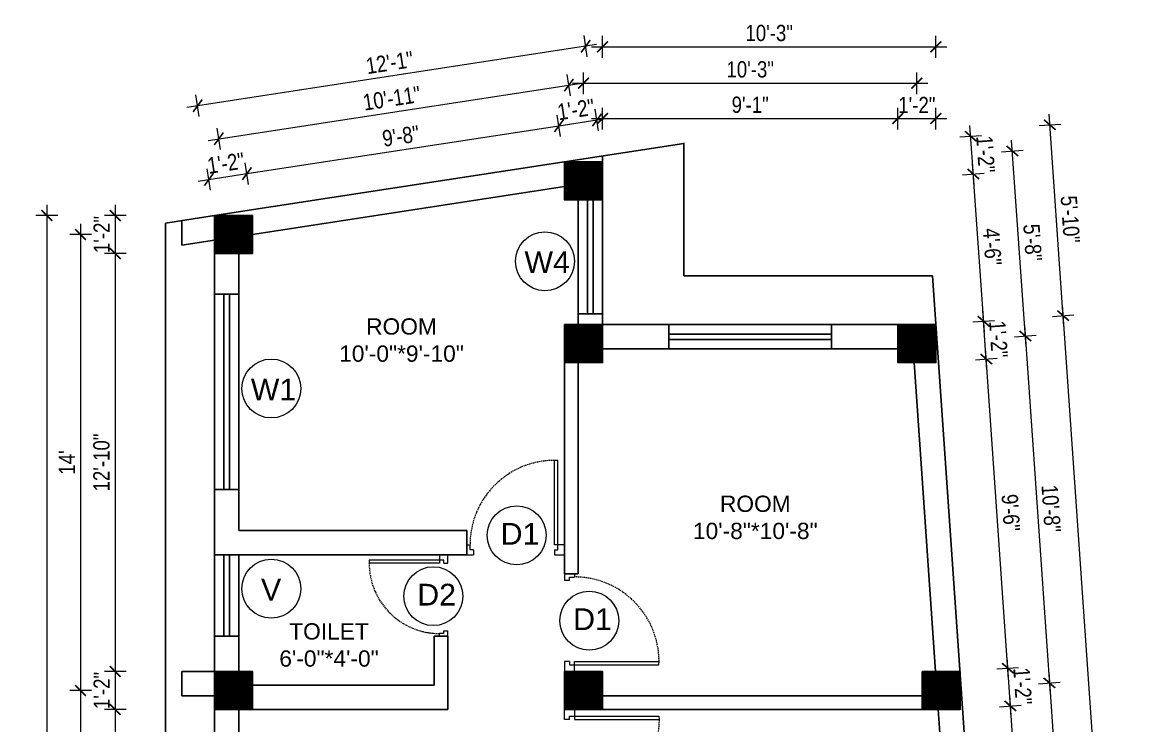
# Model space of a CAD drawing. Header units: inches. Extents: x -5096374 to -5070857, y -3259973 to -3243900.
# Drawn here: x -5081358.2 to -5080945.4, y -3257974.8 to -3257715.7 of the extents above; entities that cross this region are included whole.
import ezdxf

# ---------------------------------------------------------------- set-up
doc = ezdxf.new("R2010")
doc.units = ezdxf.units.IN
doc.header["$LTSCALE"] = 2
doc.header["$MEASUREMENT"] = 0
doc.header["$PDMODE"] = 34
doc.linetypes.add('HIDDEN', pattern=[0.375, 0.25, -0.125])
doc.layers.get('0').update_dxf_attribs({"linetype": 'CONTINUOUS'})
doc.layers.get('DEFPOINTS').update_dxf_attribs({"color": 141, "linetype": 'CONTINUOUS'})
doc.layers.add('A-Hatch', color=7, linetype='CONTINUOUS')
for name, color, linetype, lineweight in [('Annotate-Lite.w', 177, 'CONTINUOUS', 9), ('DIM 1-100', 4, 'CONTINUOUS', 13), ('Door-Window.w', 4, 'CONTINUOUS', 15), ('TEXT', 181, 'CONTINUOUS', 25)]:
    doc.layers.add(name, color=color, linetype=linetype, lineweight=lineweight)
doc.styles.add('arial.', font='arial.ttf')
doc.styles.add('gaurav', font='arial.ttf')
doc.styles.get("Standard").update_dxf_attribs({"font": 'ARIALN.TTF'})
doc.dimstyles.new('1 by 96', dxfattribs={"dimtxt": 6, "dimasz": 4, "dimexe": 4, "dimexo": 4, "dimgap": 2, "dimtad": 1, "dimdec": 0, "dimzin": 0, "dimdsep": 46, "dimlunit": 4, "dimtxsty": 'Standard', "dimblk": 'ARCHTICK', "dimcen": 0, "dimdle": 4, "dimadec": 0, "dimazin": 0, "dimtfac": 1, "dimtdec": 0, "dimtix": 1, "dimtofl": 0, "dimtmove": 1, "dimatfit": 3, "dimldrblk": 'ARCHTICK', "dimfxl": 4, "dimfxlon": 1, "dimtolj": 1, "dimtzin": 0, "dimlwd": -1, "dimlwe": -1, "dimarcsym": 0})
pattern_1 = [(45, (9474.4218, 618.5969), (-0.0883883476483, 0.0883883476483), [])]

# ---------------------------------------------------------------- blocks, each defined once
blk = doc.blocks.new('3-0')
at = {"ltscale": 3}
for p, q in [((11063.05, 10097.68), (11065.97, 10099.9)), ((11065.97, 10099.9), (11066.71, 10098.92)), ((11063.05, 10097.68), (11064.53, 10095.73)), ((11065.99, 10096.84), (11064.53, 10095.73)), ((11065.25, 10097.81), (11066.71, 10098.92)), ((11065.99, 10096.84), (11065.25, 10097.81)), ((11085.5, 10074.13), (11110.32, 10092.96)), ((11086.24, 10073.15), (11111.05, 10091.97)), ((11111.05, 10091.97), (11110.32, 10092.96)), ((11084.04, 10073.02), (11082.57, 10071.91)), ((11082.57, 10071.91), (11084.79, 10068.98)), ((11084.04, 10073.02), (11084.78, 10072.04)), ((11084.78, 10072.04), (11086.24, 10073.15)), ((11084.79, 10068.98), (11087.72, 10071.2)), ((11086.24, 10073.15), (11085.5, 10074.13)), ((11087.72, 10071.2), (11086.24, 10073.15))]:
    blk.add_line(p, q, dxfattribs=at)
at = {"layer": 'Door-Window.w', "color": 9, "linetype": 'HIDDEN', "lineweight": 18}
blk.add_arc((11085.5, 10074.13), 31.16, 37.1906, 127.1465, dxfattribs=at)
blk = doc.blocks.new('_ArchTick')
at = {"color": 0, "linetype": 'ByBlock', "const_width": 0.15}
blk.add_lwpolyline([(-0.5, -0.5), (0.5, 0.5)], dxfattribs=at)
blk = doc.blocks.new('*D627')
at = {"layer": 'DEFPOINTS', "color": 0, "transparency": 16777216}
for p in [(-5081275.47, -3257771.42), (-5081273.43, -3257784.73), (-5081287.43, -3257786.87)]:
    blk.add_point(p, dxfattribs=at)
at = {"layer": 'DIM 1-100', "color": 0, "transparency": 16777216}
for p, q in [((-5081288.86, -3257777.52), (-5081290.08, -3257769.61)), ((-5081274.86, -3257775.37), (-5081276.08, -3257767.47)), ((-5081293.42, -3257774.17), (-5081271.52, -3257770.81))]:
    blk.add_line(p, q, dxfattribs=at)
at = {"layer": 'DIM 1-100', "color": 0, "transparency": 16777216, "xscale": 4, "yscale": 4, "zscale": 4}
for p, rotation in [((-5081275.47, -3257771.42), 8.714742016929982), ((-5081289.47, -3257773.57), 188.71474201693)]:
    blk.add_blockref('_ArchTick', p, dxfattribs=dict(at, rotation=rotation))
at = {"layer": 'DIM 1-100', "color": 0, "transparency": 16777216, "insert": (-5081283.23, -3257767.54), "char_height": 6, "attachment_point": 5, "rotation": 8.7147}
blk.add_mtext('\\A1;1\'-2"', dxfattribs=at)
blk = doc.blocks.new('*D628')
at = {"layer": 'DEFPOINTS', "color": 0, "ltscale": 0.5, "transparency": 16777216}
for p in [(-5081160.47, -3257753.79), (-5081158.43, -3257767.1), (-5081273.43, -3257784.73)]:
    blk.add_point(p, dxfattribs=at)
at = {"layer": 'DIM 1-100', "color": 0, "ltscale": 0.5, "transparency": 16777216}
for p, q in [((-5081279.42, -3257772.03), (-5081156.52, -3257753.19)), ((-5081159.86, -3257757.75), (-5081161.08, -3257749.84)), ((-5081274.86, -3257775.37), (-5081276.08, -3257767.47))]:
    blk.add_line(p, q, dxfattribs=at)
at = {"layer": 'DIM 1-100', "color": 0, "ltscale": 0.5, "transparency": 16777216, "xscale": 4, "yscale": 4, "zscale": 4}
for p, rotation in [((-5081160.47, -3257753.79), 8.714742016929293), ((-5081275.47, -3257771.42), 188.7147420169293)]:
    blk.add_blockref('_ArchTick', p, dxfattribs=dict(at, rotation=rotation))
at = {"layer": 'DIM 1-100', "color": 0, "ltscale": 0.5, "transparency": 16777216, "insert": (-5081218.74, -3257757.6), "char_height": 6, "attachment_point": 5, "rotation": 8.7147}
blk.add_mtext('\\A1;9\'-8"', dxfattribs=at)
blk = doc.blocks.new('*D629')
at = {"layer": 'DEFPOINTS', "color": 0, "ltscale": 0.5, "transparency": 16777216}
for p in [(-5081146.47, -3257751.65), (-5081144.43, -3257764.95), (-5081158.43, -3257767.1)]:
    blk.add_point(p, dxfattribs=at)
at = {"layer": 'DIM 1-100', "color": 0, "ltscale": 0.5, "transparency": 16777216}
for p, q in [((-5081145.86, -3257755.6), (-5081147.08, -3257747.69)), ((-5081164.42, -3257754.4), (-5081142.52, -3257751.04)), ((-5081159.86, -3257757.75), (-5081161.08, -3257749.84))]:
    blk.add_line(p, q, dxfattribs=at)
at = {"layer": 'DIM 1-100', "color": 0, "ltscale": 0.5, "transparency": 16777216, "xscale": 4, "yscale": 4, "zscale": 4}
for p, rotation in [((-5081146.47, -3257751.65), 8.714742016929293), ((-5081160.47, -3257753.79), 188.7147420169293)]:
    blk.add_blockref('_ArchTick', p, dxfattribs=dict(at, rotation=rotation))
at = {"layer": 'DIM 1-100', "color": 0, "ltscale": 0.5, "transparency": 16777216, "insert": (-5081154.23, -3257747.77), "char_height": 6, "attachment_point": 5, "rotation": 8.7147}
blk.add_mtext('\\A1;1\'-2"', dxfattribs=at)
blk = doc.blocks.new('*D630')
at = {"layer": 'DEFPOINTS', "color": 0, "ltscale": 0.5, "transparency": 16777216}
for p in [(-5081035.59, -3257751.15), (-5081144.43, -3257764.95), (-5081035.59, -3257827.03)]:
    blk.add_point(p, dxfattribs=at)
at = {"layer": 'DIM 1-100', "color": 0, "ltscale": 0.5, "transparency": 16777216}
for p, q in [((-5081144.43, -3257755.15), (-5081144.43, -3257747.15)), ((-5081035.59, -3257755.15), (-5081035.59, -3257747.15)), ((-5081148.43, -3257751.15), (-5081031.59, -3257751.15))]:
    blk.add_line(p, q, dxfattribs=at)
at = {"layer": 'DIM 1-100', "color": 0, "ltscale": 0.5, "transparency": 16777216, "xscale": 4, "yscale": 4, "zscale": 4, "rotation": 180}
blk.add_blockref('_ArchTick', (-5081144.43, -3257751.15), dxfattribs=at)
at = {"layer": 'DIM 1-100', "color": 0, "ltscale": 0.5, "transparency": 16777216, "xscale": 4, "yscale": 4, "zscale": 4}
blk.add_blockref('_ArchTick', (-5081035.59, -3257751.15), dxfattribs=at)
at = {"layer": 'DIM 1-100', "color": 0, "ltscale": 0.5, "transparency": 16777216, "insert": (-5081090.01, -3257746.09), "char_height": 6, "attachment_point": 5}
blk.add_mtext('\\A1;9\'-1"', dxfattribs=at)
blk = doc.blocks.new('*D631')
at = {"layer": 'DEFPOINTS', "color": 0, "ltscale": 0.5, "transparency": 16777216}
for p in [(-5081021.59, -3257751.15), (-5081035.59, -3257827.03), (-5081021.59, -3257827.03)]:
    blk.add_point(p, dxfattribs=at)
at = {"layer": 'DIM 1-100', "color": 0, "ltscale": 0.5, "transparency": 16777216}
for p, q in [((-5081035.59, -3257755.15), (-5081035.59, -3257747.15)), ((-5081021.59, -3257755.15), (-5081021.59, -3257747.15)), ((-5081039.59, -3257751.15), (-5081017.59, -3257751.15))]:
    blk.add_line(p, q, dxfattribs=at)
at = {"layer": 'DIM 1-100', "color": 0, "ltscale": 0.5, "transparency": 16777216, "xscale": 4, "yscale": 4, "zscale": 4, "rotation": 180}
blk.add_blockref('_ArchTick', (-5081035.59, -3257751.15), dxfattribs=at)
at = {"layer": 'DIM 1-100', "color": 0, "ltscale": 0.5, "transparency": 16777216, "xscale": 4, "yscale": 4, "zscale": 4}
blk.add_blockref('_ArchTick', (-5081021.59, -3257751.15), dxfattribs=at)
at = {"layer": 'DIM 1-100', "color": 0, "ltscale": 0.5, "transparency": 16777216, "insert": (-5081028.59, -3257746.14), "char_height": 6, "attachment_point": 5}
blk.add_mtext('\\A1;1\'-2"', dxfattribs=at)
blk = doc.blocks.new('*D632')
at = {"layer": 'DEFPOINTS', "color": 0, "ltscale": 0.5, "transparency": 16777216}
for p in [(-5081287.43, -3257786.87), (-5081323.98, -3257800.87), (-5081287.43, -3257800.87)]:
    blk.add_point(p, dxfattribs=at)
at = {"layer": 'DIM 1-100', "color": 0, "ltscale": 0.5, "transparency": 16777216}
for p, q in [((-5081323.98, -3257782.87), (-5081323.98, -3257804.87)), ((-5081319.98, -3257786.87), (-5081327.98, -3257786.87)), ((-5081319.98, -3257800.87), (-5081327.98, -3257800.87))]:
    blk.add_line(p, q, dxfattribs=at)
at = {"layer": 'DIM 1-100', "color": 0, "ltscale": 0.5, "transparency": 16777216, "xscale": 4, "yscale": 4, "zscale": 4}
for p, rotation in [((-5081323.98, -3257786.87), 90), ((-5081323.98, -3257800.87), 270)]:
    blk.add_blockref('_ArchTick', p, dxfattribs=dict(at, rotation=rotation))
at = {"layer": 'DIM 1-100', "color": 0, "ltscale": 0.5, "transparency": 16777216, "insert": (-5081328.99, -3257793.87), "char_height": 6, "attachment_point": 5, "rotation": 90}
blk.add_mtext('\\A1;1\'-2"', dxfattribs=at)
blk = doc.blocks.new('*D633')
at = {"layer": 'DEFPOINTS', "color": 0, "ltscale": 0.5, "transparency": 16777216}
for p in [(-5081287.43, -3257800.87), (-5081323.98, -3257954.87), (-5081287.43, -3257954.87)]:
    blk.add_point(p, dxfattribs=at)
at = {"layer": 'DIM 1-100', "color": 0, "ltscale": 0.5, "transparency": 16777216}
for p, q in [((-5081323.98, -3257796.87), (-5081323.98, -3257958.87)), ((-5081319.98, -3257800.87), (-5081327.98, -3257800.87)), ((-5081319.98, -3257954.87), (-5081327.98, -3257954.87))]:
    blk.add_line(p, q, dxfattribs=at)
at = {"layer": 'DIM 1-100', "color": 0, "ltscale": 0.5, "transparency": 16777216, "xscale": 4, "yscale": 4, "zscale": 4}
for p, rotation in [((-5081323.98, -3257800.87), 90), ((-5081323.98, -3257954.87), 270)]:
    blk.add_blockref('_ArchTick', p, dxfattribs=dict(at, rotation=rotation))
at = {"layer": 'DIM 1-100', "color": 0, "ltscale": 0.5, "transparency": 16777216, "insert": (-5081329.05, -3257877.87), "char_height": 6, "attachment_point": 5, "rotation": 90}
blk.add_mtext('\\A1;12\'-10"', dxfattribs=at)
blk = doc.blocks.new('*D634')
at = {"layer": 'DEFPOINTS', "color": 0, "ltscale": 0.5, "transparency": 16777216}
for p in [(-5081287.43, -3257954.87), (-5081323.98, -3257968.87), (-5081287.43, -3257968.87)]:
    blk.add_point(p, dxfattribs=at)
at = {"layer": 'DIM 1-100', "color": 0, "ltscale": 0.5, "transparency": 16777216}
for p, q in [((-5081323.98, -3257950.87), (-5081323.98, -3257972.87)), ((-5081319.98, -3257954.87), (-5081327.98, -3257954.87)), ((-5081319.98, -3257968.87), (-5081327.98, -3257968.87))]:
    blk.add_line(p, q, dxfattribs=at)
at = {"layer": 'DIM 1-100', "color": 0, "ltscale": 0.5, "transparency": 16777216, "xscale": 4, "yscale": 4, "zscale": 4}
for p, rotation in [((-5081323.98, -3257954.87), 90), ((-5081323.98, -3257968.87), 270)]:
    blk.add_blockref('_ArchTick', p, dxfattribs=dict(at, rotation=rotation))
at = {"layer": 'DIM 1-100', "color": 0, "ltscale": 0.5, "transparency": 16777216, "insert": (-5081328.99, -3257961.87), "char_height": 6, "attachment_point": 5, "rotation": 90}
blk.add_mtext('\\A1;1\'-2"', dxfattribs=at)
blk = doc.blocks.new('*D635')
at = {"layer": 'DEFPOINTS', "color": 0, "ltscale": 0.5, "transparency": 16777216}
for p in [(-5081287.43, -3257968.87), (-5081323.98, -3258082.63), (-5081287.43, -3258082.63)]:
    blk.add_point(p, dxfattribs=at)
at = {"layer": 'DIM 1-100', "color": 0, "ltscale": 0.5, "transparency": 16777216}
for p, q in [((-5081323.98, -3257964.87), (-5081323.98, -3258086.63)), ((-5081319.98, -3257968.87), (-5081327.98, -3257968.87)), ((-5081319.98, -3258082.63), (-5081327.98, -3258082.63))]:
    blk.add_line(p, q, dxfattribs=at)
at = {"layer": 'DIM 1-100', "color": 0, "ltscale": 0.5, "transparency": 16777216, "xscale": 4, "yscale": 4, "zscale": 4}
for p, rotation in [((-5081323.98, -3257968.87), 90), ((-5081323.98, -3258082.63), 270)]:
    blk.add_blockref('_ArchTick', p, dxfattribs=dict(at, rotation=rotation))
at = {"layer": 'DIM 1-100', "color": 0, "ltscale": 0.5, "transparency": 16777216, "insert": (-5081329.05, -3258025.75), "char_height": 6, "attachment_point": 5, "rotation": 90}
blk.add_mtext('\\A1;9\'-6"', dxfattribs=at)
blk = doc.blocks.new('*D639')
at = {"layer": 'DEFPOINTS', "color": 0, "ltscale": 0.5, "transparency": 16777216}
for p in [(-5081280.43, -3257793.87), (-5081336.78, -3257961.87), (-5081280.43, -3257961.87)]:
    blk.add_point(p, dxfattribs=at)
at = {"layer": 'DIM 1-100', "color": 0, "ltscale": 0.5, "transparency": 16777216}
for p, q in [((-5081336.78, -3257789.87), (-5081336.78, -3257965.87)), ((-5081332.78, -3257793.87), (-5081340.78, -3257793.87)), ((-5081332.78, -3257961.87), (-5081340.78, -3257961.87))]:
    blk.add_line(p, q, dxfattribs=at)
at = {"layer": 'DIM 1-100', "color": 0, "ltscale": 0.5, "transparency": 16777216, "xscale": 4, "yscale": 4, "zscale": 4}
for p, rotation in [((-5081336.78, -3257793.87), 90), ((-5081336.78, -3257961.87), 270)]:
    blk.add_blockref('_ArchTick', p, dxfattribs=dict(at, rotation=rotation))
at = {"layer": 'DIM 1-100', "color": 0, "ltscale": 0.5, "transparency": 16777216, "insert": (-5081341.79, -3257877.87), "char_height": 6, "attachment_point": 5, "rotation": 90}
blk.add_mtext("\\A1;14'", dxfattribs=at)
blk = doc.blocks.new('*D640')
at = {"layer": 'DEFPOINTS', "color": 0, "ltscale": 0.5, "transparency": 16777216}
for p in [(-5081280.43, -3257961.87), (-5081336.78, -3258089.63), (-5081280.43, -3258089.63)]:
    blk.add_point(p, dxfattribs=at)
at = {"layer": 'DIM 1-100', "color": 0, "ltscale": 0.5, "transparency": 16777216}
for p, q in [((-5081336.78, -3257957.87), (-5081336.78, -3258093.63)), ((-5081332.78, -3257961.87), (-5081340.78, -3257961.87)), ((-5081332.78, -3258089.63), (-5081340.78, -3258089.63))]:
    blk.add_line(p, q, dxfattribs=at)
at = {"layer": 'DIM 1-100', "color": 0, "ltscale": 0.5, "transparency": 16777216, "xscale": 4, "yscale": 4, "zscale": 4}
for p, rotation in [((-5081336.78, -3257961.87), 90), ((-5081336.78, -3258089.63), 270)]:
    blk.add_blockref('_ArchTick', p, dxfattribs=dict(at, rotation=rotation))
at = {"layer": 'DIM 1-100', "color": 0, "ltscale": 0.5, "transparency": 16777216, "insert": (-5081341.85, -3258025.75), "char_height": 6, "attachment_point": 5, "rotation": 90}
blk.add_mtext('\\A1;10\'-8"', dxfattribs=at)
blk = doc.blocks.new('*D642')
at = {"layer": 'DEFPOINTS', "color": 0, "ltscale": 0.5, "transparency": 16777216}
for p in [(-5081287.43, -3257786.87), (-5081349.21, -3258189.63), (-5081287.43, -3258189.63)]:
    blk.add_point(p, dxfattribs=at)
at = {"layer": 'DIM 1-100', "color": 0, "ltscale": 0.5, "transparency": 16777216}
for p, q in [((-5081349.21, -3257782.87), (-5081349.21, -3258193.63)), ((-5081345.21, -3257786.87), (-5081353.21, -3257786.87)), ((-5081345.21, -3258189.63), (-5081353.21, -3258189.63))]:
    blk.add_line(p, q, dxfattribs=at)
at = {"layer": 'DIM 1-100', "color": 0, "ltscale": 0.5, "transparency": 16777216, "xscale": 4, "yscale": 4, "zscale": 4}
for p, rotation in [((-5081349.21, -3257786.87), 90), ((-5081349.21, -3258189.63), 270)]:
    blk.add_blockref('_ArchTick', p, dxfattribs=dict(at, rotation=rotation))
at = {"layer": 'DIM 1-100', "color": 0, "ltscale": 0.5, "transparency": 16777216, "insert": (-5081354.27, -3257988.25), "char_height": 6, "attachment_point": 5, "rotation": 90}
blk.add_mtext('\\A1;33\'-7"', dxfattribs=at)
blk = doc.blocks.new('*D643')
at = {"layer": 'DEFPOINTS', "color": 0, "ltscale": 0.5, "transparency": 16777216}
for p in [(-5081156.84, -3257738.81), (-5081151.43, -3257774.1), (-5081280.43, -3257793.87)]:
    blk.add_point(p, dxfattribs=at)
at = {"layer": 'DIM 1-100', "color": 0, "ltscale": 0.5, "transparency": 16777216}
for p, q in [((-5081156.23, -3257742.76), (-5081157.45, -3257734.85)), ((-5081289.79, -3257759.19), (-5081152.89, -3257738.2)), ((-5081285.23, -3257762.54), (-5081286.45, -3257754.63))]:
    blk.add_line(p, q, dxfattribs=at)
at = {"layer": 'DIM 1-100', "color": 0, "ltscale": 0.5, "transparency": 16777216, "xscale": 4, "yscale": 4, "zscale": 4}
for p, rotation in [((-5081156.84, -3257738.81), 8.714742018610865), ((-5081285.84, -3257758.58), 188.7147420186108)]:
    blk.add_blockref('_ArchTick', p, dxfattribs=dict(at, rotation=rotation))
at = {"layer": 'DIM 1-100', "color": 0, "ltscale": 0.5, "transparency": 16777216, "insert": (-5081222.11, -3257743.69), "char_height": 6, "attachment_point": 5, "rotation": 8.7147}
blk.add_mtext('\\A1;10\'-11"', dxfattribs=at)
blk = doc.blocks.new('*D644')
at = {"layer": 'DEFPOINTS', "color": 0, "ltscale": 0.5, "transparency": 16777216}
for p in [(-5081028.59, -3257738.11), (-5081151.43, -3257774.1), (-5081028.59, -3257834.03)]:
    blk.add_point(p, dxfattribs=at)
at = {"layer": 'DIM 1-100', "color": 0, "ltscale": 0.5, "transparency": 16777216}
for p, q in [((-5081151.43, -3257742.11), (-5081151.43, -3257734.11)), ((-5081028.59, -3257742.11), (-5081028.59, -3257734.11)), ((-5081155.43, -3257738.11), (-5081024.59, -3257738.11))]:
    blk.add_line(p, q, dxfattribs=at)
at = {"layer": 'DIM 1-100', "color": 0, "ltscale": 0.5, "transparency": 16777216, "xscale": 4, "yscale": 4, "zscale": 4, "rotation": 180}
blk.add_blockref('_ArchTick', (-5081151.43, -3257738.11), dxfattribs=at)
at = {"layer": 'DIM 1-100', "color": 0, "ltscale": 0.5, "transparency": 16777216, "xscale": 4, "yscale": 4, "zscale": 4}
blk.add_blockref('_ArchTick', (-5081028.59, -3257738.11), dxfattribs=at)
at = {"layer": 'DIM 1-100', "color": 0, "ltscale": 0.5, "transparency": 16777216, "insert": (-5081090.01, -3257733.04), "char_height": 6, "attachment_point": 5}
blk.add_mtext('\\A1;10\'-3"', dxfattribs=at)
blk = doc.blocks.new('*D645')
at = {"layer": 'DEFPOINTS', "color": 0, "ltscale": 0.5, "transparency": 16777216}
for p in [(-5081293.63, -3257746.41), (-5081144.43, -3257764.95), (-5081287.43, -3257786.87)]:
    blk.add_point(p, dxfattribs=at)
at = {"layer": 'DIM 1-100', "color": 0, "ltscale": 0.5, "transparency": 16777216}
for p, q in [((-5081146.68, -3257723.88), (-5081297.59, -3257747.01)), ((-5081150.03, -3257728.44), (-5081151.24, -3257720.54)), ((-5081293.03, -3257750.36), (-5081294.24, -3257742.45))]:
    blk.add_line(p, q, dxfattribs=at)
at = {"layer": 'DIM 1-100', "color": 0, "ltscale": 0.5, "transparency": 16777216, "xscale": 4, "yscale": 4, "zscale": 4}
for p, rotation in [((-5081150.63, -3257724.49), 8.714742018475636), ((-5081293.63, -3257746.41), 188.7147420184756)]:
    blk.add_blockref('_ArchTick', p, dxfattribs=dict(at, rotation=rotation))
at = {"layer": 'DIM 1-100', "color": 0, "ltscale": 0.5, "transparency": 16777216, "insert": (-5081222.89, -3257730.49), "char_height": 6, "attachment_point": 5, "rotation": 8.7147}
blk.add_mtext('\\A1;12\'-1"', dxfattribs=at)
blk = doc.blocks.new('*D646')
at = {"layer": 'DEFPOINTS', "color": 0, "ltscale": 0.5, "transparency": 16777216}
for p in [(-5081021.59, -3257724.7), (-5081144.43, -3257827.03), (-5081021.59, -3257827.03)]:
    blk.add_point(p, dxfattribs=at)
at = {"layer": 'DIM 1-100', "color": 0, "ltscale": 0.5, "transparency": 16777216}
for p, q in [((-5081144.43, -3257728.7), (-5081144.43, -3257720.7)), ((-5081021.59, -3257728.7), (-5081021.59, -3257720.7)), ((-5081148.43, -3257724.7), (-5081017.59, -3257724.7))]:
    blk.add_line(p, q, dxfattribs=at)
at = {"layer": 'DIM 1-100', "color": 0, "ltscale": 0.5, "transparency": 16777216, "xscale": 4, "yscale": 4, "zscale": 4, "rotation": 180}
blk.add_blockref('_ArchTick', (-5081144.43, -3257724.7), dxfattribs=at)
at = {"layer": 'DIM 1-100', "color": 0, "ltscale": 0.5, "transparency": 16777216, "xscale": 4, "yscale": 4, "zscale": 4}
blk.add_blockref('_ArchTick', (-5081021.59, -3257724.7), dxfattribs=at)
at = {"layer": 'DIM 1-100', "color": 0, "ltscale": 0.5, "transparency": 16777216, "insert": (-5081083.01, -3257719.64), "char_height": 6, "attachment_point": 5}
blk.add_mtext('\\A1;10\'-3"', dxfattribs=at)
blk = doc.blocks.new('*D658')
at = {"layer": 'DEFPOINTS', "color": 0, "ltscale": 0.5, "transparency": 16777216}
for p in [(-5080994.1, -3257967.58), (-5081012.68, -3257968.87), (-5081003.77, -3258082.63)]:
    blk.add_point(p, dxfattribs=at)
at = {"layer": 'DIM 1-100', "color": 0, "ltscale": 0.5, "transparency": 16777216}
for p, q in [((-5080985.89, -3258085.4), (-5080994.38, -3257963.59)), ((-5080998.09, -3257967.86), (-5080990.11, -3257967.3)), ((-5080990.16, -3258081.68), (-5080982.18, -3258081.13))]:
    blk.add_line(p, q, dxfattribs=at)
at = {"layer": 'DIM 1-100', "color": 0, "ltscale": 0.5, "transparency": 16777216, "xscale": 4, "yscale": 4, "zscale": 4}
for p, rotation in [((-5080994.1, -3257967.58), 93.98810611647639), ((-5080986.17, -3258081.41), 273.9881061164764)]:
    blk.add_blockref('_ArchTick', p, dxfattribs=dict(at, rotation=rotation))
at = {"layer": 'DIM 1-100', "color": 0, "ltscale": 0.5, "transparency": 16777216, "insert": (-5080985.08, -3258024.14), "char_height": 6, "attachment_point": 5, "rotation": 273.9881}
blk.add_mtext('\\A1;9\'-6"', dxfattribs=at)
blk = doc.blocks.new('*D659')
at = {"layer": 'DEFPOINTS', "color": 0, "ltscale": 0.5, "transparency": 16777216}
for p in [(-5081012.68, -3257954.87), (-5080995.07, -3257953.65), (-5081012.68, -3257968.87)]:
    blk.add_point(p, dxfattribs=at)
at = {"layer": 'DIM 1-100', "color": 0, "ltscale": 0.5, "transparency": 16777216}
for p, q in [((-5080993.82, -3257971.57), (-5080995.35, -3257949.66)), ((-5080999.06, -3257953.92), (-5080991.08, -3257953.37)), ((-5080998.09, -3257967.86), (-5080990.11, -3257967.3))]:
    blk.add_line(p, q, dxfattribs=at)
at = {"layer": 'DIM 1-100', "color": 0, "ltscale": 0.5, "transparency": 16777216, "xscale": 4, "yscale": 4, "zscale": 4}
for p, rotation in [((-5080995.07, -3257953.65), 93.98810611647639), ((-5080994.1, -3257967.58), 273.9881061164764)]:
    blk.add_blockref('_ArchTick', p, dxfattribs=dict(at, rotation=rotation))
at = {"layer": 'DIM 1-100', "color": 0, "ltscale": 0.5, "transparency": 16777216, "insert": (-5080989.59, -3257960.26), "char_height": 6, "attachment_point": 5, "rotation": 273.9881}
blk.add_mtext('\\A1;1\'-2"', dxfattribs=at)
blk = doc.blocks.new('*D660')
at = {"layer": 'DEFPOINTS', "color": 0, "ltscale": 0.5, "transparency": 16777216}
for p in [(-5081003.01, -3257839.74), (-5081021.59, -3257841.03), (-5081012.68, -3257954.87)]:
    blk.add_point(p, dxfattribs=at)
at = {"layer": 'DIM 1-100', "color": 0, "ltscale": 0.5, "transparency": 16777216}
for p, q in [((-5080994.79, -3257957.64), (-5081003.29, -3257835.75)), ((-5081007, -3257840.02), (-5080999.02, -3257839.46)), ((-5080999.06, -3257953.92), (-5080991.08, -3257953.37))]:
    blk.add_line(p, q, dxfattribs=at)
at = {"layer": 'DIM 1-100', "color": 0, "ltscale": 0.5, "transparency": 16777216, "xscale": 4, "yscale": 4, "zscale": 4}
for p, rotation in [((-5081003.01, -3257839.74), 93.98810611647639), ((-5080995.07, -3257953.65), 273.9881061164764)]:
    blk.add_blockref('_ArchTick', p, dxfattribs=dict(at, rotation=rotation))
at = {"layer": 'DIM 1-100', "color": 0, "ltscale": 0.5, "transparency": 16777216, "insert": (-5080993.99, -3257896.34), "char_height": 6, "attachment_point": 5, "rotation": 273.9881}
blk.add_mtext('\\A1;9\'-6"', dxfattribs=at)
blk = doc.blocks.new('*D661')
at = {"layer": 'DEFPOINTS', "color": 0, "ltscale": 0.5, "transparency": 16777216}
for p in [(-5081021.59, -3257827.03), (-5081003.99, -3257825.81), (-5081021.59, -3257841.03)]:
    blk.add_point(p, dxfattribs=at)
at = {"layer": 'DIM 1-100', "color": 0, "ltscale": 0.5, "transparency": 16777216}
for p, q in [((-5081002.74, -3257843.73), (-5081004.26, -3257821.82)), ((-5081007.98, -3257826.09), (-5080999.99, -3257825.53)), ((-5081007, -3257840.02), (-5080999.02, -3257839.46))]:
    blk.add_line(p, q, dxfattribs=at)
at = {"layer": 'DIM 1-100', "color": 0, "ltscale": 0.5, "transparency": 16777216, "xscale": 4, "yscale": 4, "zscale": 4}
for p, rotation in [((-5081003.99, -3257825.81), 93.98810611647639), ((-5081003.01, -3257839.74), 273.9881061164764)]:
    blk.add_blockref('_ArchTick', p, dxfattribs=dict(at, rotation=rotation))
at = {"layer": 'DIM 1-100', "color": 0, "ltscale": 0.5, "transparency": 16777216, "insert": (-5080998.5, -3257832.42), "char_height": 6, "attachment_point": 5, "rotation": 273.9881}
blk.add_mtext('\\A1;1\'-2"', dxfattribs=at)
blk = doc.blocks.new('*D662')
at = {"layer": 'DEFPOINTS', "color": 0, "ltscale": 0.5, "transparency": 16777216}
for p in [(-5081007.77, -3257771.57), (-5081144.43, -3257781.1), (-5081021.59, -3257827.03)]:
    blk.add_point(p, dxfattribs=at)
at = {"layer": 'DIM 1-100', "color": 0, "ltscale": 0.5, "transparency": 16777216}
for p, q in [((-5081003.71, -3257829.8), (-5081008.04, -3257767.58)), ((-5081011.76, -3257771.85), (-5081003.78, -3257771.29)), ((-5081007.98, -3257826.09), (-5080999.99, -3257825.53))]:
    blk.add_line(p, q, dxfattribs=at)
at = {"layer": 'DIM 1-100', "color": 0, "ltscale": 0.5, "transparency": 16777216, "xscale": 4, "yscale": 4, "zscale": 4}
for p, rotation in [((-5081007.77, -3257771.57), 93.98810611647639), ((-5081003.99, -3257825.81), 273.9881061164764)]:
    blk.add_blockref('_ArchTick', p, dxfattribs=dict(at, rotation=rotation))
at = {"layer": 'DIM 1-100', "color": 0, "ltscale": 0.5, "transparency": 16777216, "insert": (-5081000.82, -3257798.34), "char_height": 6, "attachment_point": 5, "rotation": 273.9881}
blk.add_mtext('\\A1;4\'-6"', dxfattribs=at)
blk = doc.blocks.new('*D663')
at = {"layer": 'DEFPOINTS', "color": 0, "ltscale": 0.5, "transparency": 16777216}
for p in [(-5081008.74, -3257757.64), (-5081144.43, -3257767.1), (-5081144.43, -3257781.1)]:
    blk.add_point(p, dxfattribs=at)
at = {"layer": 'DIM 1-100', "color": 0, "ltscale": 0.5, "transparency": 16777216}
for p, q in [((-5081012.73, -3257757.92), (-5081004.75, -3257757.36)), ((-5081007.49, -3257775.56), (-5081009.02, -3257753.65)), ((-5081011.76, -3257771.85), (-5081003.78, -3257771.29))]:
    blk.add_line(p, q, dxfattribs=at)
at = {"layer": 'DIM 1-100', "color": 0, "ltscale": 0.5, "transparency": 16777216, "xscale": 4, "yscale": 4, "zscale": 4}
for p, rotation in [((-5081008.74, -3257757.64), 93.98810611647639), ((-5081007.77, -3257771.57), 273.9881061164764)]:
    blk.add_blockref('_ArchTick', p, dxfattribs=dict(at, rotation=rotation))
at = {"layer": 'DIM 1-100', "color": 0, "ltscale": 0.5, "transparency": 16777216, "insert": (-5081003.25, -3257764.26), "char_height": 6, "attachment_point": 5, "rotation": 273.9881}
blk.add_mtext('\\A1;1\'-2"', dxfattribs=at)
blk = doc.blocks.new('*D664')
at = {"layer": 'DEFPOINTS', "color": 0, "ltscale": 0.5, "transparency": 16777216}
for p in [(-5081028.59, -3257834.03), (-5080979.72, -3257959.09), (-5081019.68, -3257961.87)]:
    blk.add_point(p, dxfattribs=at)
at = {"layer": 'DIM 1-100', "color": 0, "ltscale": 0.5, "transparency": 16777216}
for p, q in [((-5080988.91, -3257827.26), (-5080979.44, -3257963.08)), ((-5080992.62, -3257831.53), (-5080984.64, -3257830.97)), ((-5080983.71, -3257959.37), (-5080975.73, -3257958.81))]:
    blk.add_line(p, q, dxfattribs=at)
at = {"layer": 'DIM 1-100', "color": 0, "ltscale": 0.5, "transparency": 16777216, "xscale": 4, "yscale": 4, "zscale": 4}
for p, rotation in [((-5080988.63, -3257831.25), 93.98810611419698), ((-5080979.72, -3257959.09), 273.988106114197)]:
    blk.add_blockref('_ArchTick', p, dxfattribs=dict(at, rotation=rotation))
at = {"layer": 'DIM 1-100', "color": 0, "ltscale": 0.5, "transparency": 16777216, "insert": (-5080979.12, -3257894.82), "char_height": 6, "attachment_point": 5, "rotation": 273.9881}
blk.add_mtext('\\A1;10\'-8"', dxfattribs=at)
blk = doc.blocks.new('*D665')
at = {"layer": 'DEFPOINTS', "color": 0, "ltscale": 0.5, "transparency": 16777216}
for p in [(-5081019.68, -3257961.87), (-5080970.81, -3258086.85), (-5081010.77, -3258089.63)]:
    blk.add_point(p, dxfattribs=at)
at = {"layer": 'DIM 1-100', "color": 0, "ltscale": 0.5, "transparency": 16777216}
for p, q in [((-5080980, -3257955.1), (-5080970.53, -3258090.84)), ((-5080983.71, -3257959.37), (-5080975.73, -3257958.81)), ((-5080974.8, -3258087.12), (-5080966.82, -3258086.57))]:
    blk.add_line(p, q, dxfattribs=at)
at = {"layer": 'DIM 1-100', "color": 0, "ltscale": 0.5, "transparency": 16777216, "xscale": 4, "yscale": 4, "zscale": 4}
for p, rotation in [((-5080979.72, -3257959.09), 93.98810611417778), ((-5080970.81, -3258086.85), 273.9881061141778)]:
    blk.add_blockref('_ArchTick', p, dxfattribs=dict(at, rotation=rotation))
at = {"layer": 'DIM 1-100', "color": 0, "ltscale": 0.5, "transparency": 16777216, "insert": (-5080970.21, -3258022.62), "char_height": 6, "attachment_point": 5, "rotation": 273.9881}
blk.add_mtext('\\A1;10\'-8"', dxfattribs=at)
blk = doc.blocks.new('*D667')
at = {"layer": 'DEFPOINTS', "color": 0, "ltscale": 0.5, "transparency": 16777216}
for p in [(-5080993.38, -3257763.08), (-5081151.43, -3257774.1), (-5081028.59, -3257834.03)]:
    blk.add_point(p, dxfattribs=at)
at = {"layer": 'DIM 1-100', "color": 0, "ltscale": 0.5, "transparency": 16777216}
for p, q in [((-5080988.35, -3257835.24), (-5080993.66, -3257759.09)), ((-5080997.37, -3257763.36), (-5080989.39, -3257762.8)), ((-5080992.62, -3257831.53), (-5080984.64, -3257830.97))]:
    blk.add_line(p, q, dxfattribs=at)
at = {"layer": 'DIM 1-100', "color": 0, "ltscale": 0.5, "transparency": 16777216, "xscale": 4, "yscale": 4, "zscale": 4}
for p, rotation in [((-5080993.38, -3257763.08), 93.98810611417778), ((-5080988.63, -3257831.25), 273.9881061141778)]:
    blk.add_blockref('_ArchTick', p, dxfattribs=dict(at, rotation=rotation))
at = {"layer": 'DIM 1-100', "color": 0, "ltscale": 0.5, "transparency": 16777216, "insert": (-5080985.95, -3257796.81), "char_height": 6, "attachment_point": 5, "rotation": 273.9881}
blk.add_mtext('\\A1;5\'-8"', dxfattribs=at)
blk = doc.blocks.new('*D668')
at = {"layer": 'DEFPOINTS', "color": 0, "ltscale": 0.5, "transparency": 16777216}
for p in [(-5081021.59, -3257827.03), (-5080974.67, -3257823.76), (-5080996.31, -3258189.63)]:
    blk.add_point(p, dxfattribs=at)
at = {"layer": 'DIM 1-100', "color": 0, "ltscale": 0.5, "transparency": 16777216}
for p, q in [((-5080978.66, -3257824.04), (-5080970.68, -3257823.48)), ((-5080949.11, -3258190.35), (-5080974.95, -3257819.77)), ((-5080953.38, -3258186.64), (-5080945.4, -3258186.08))]:
    blk.add_line(p, q, dxfattribs=at)
at = {"layer": 'DIM 1-100', "color": 0, "ltscale": 0.5, "transparency": 16777216, "xscale": 4, "yscale": 4, "zscale": 4}
for p, rotation in [((-5080974.67, -3257823.76), 93.98810611425189), ((-5080949.39, -3258186.36), 273.9881061142519)]:
    blk.add_blockref('_ArchTick', p, dxfattribs=dict(at, rotation=rotation))
at = {"layer": 'DIM 1-100', "color": 0, "ltscale": 0.5, "transparency": 16777216, "insert": (-5080956.98, -3258004.71), "char_height": 6, "attachment_point": 5, "rotation": 273.9881}
blk.add_mtext('\\A1;30\'-3"', dxfattribs=at)
blk = doc.blocks.new('*D669')
at = {"layer": 'DEFPOINTS', "color": 0, "ltscale": 0.5, "transparency": 16777216}
for p in [(-5080979.57, -3257753.46), (-5081144.43, -3257764.95), (-5081021.59, -3257827.03)]:
    blk.add_point(p, dxfattribs=at)
at = {"layer": 'DIM 1-100', "color": 0, "ltscale": 0.5, "transparency": 16777216}
for p, q in [((-5080983.56, -3257753.74), (-5080975.58, -3257753.18)), ((-5080974.39, -3257827.75), (-5080979.85, -3257749.47)), ((-5080978.66, -3257824.04), (-5080970.68, -3257823.48))]:
    blk.add_line(p, q, dxfattribs=at)
at = {"layer": 'DIM 1-100', "color": 0, "ltscale": 0.5, "transparency": 16777216, "xscale": 4, "yscale": 4, "zscale": 4}
for p, rotation in [((-5080979.57, -3257753.46), 93.98810611423016), ((-5080974.67, -3257823.76), 273.9881061142302)]:
    blk.add_blockref('_ArchTick', p, dxfattribs=dict(at, rotation=rotation))
at = {"layer": 'DIM 1-100', "color": 0, "ltscale": 0.5, "transparency": 16777216, "insert": (-5080972.07, -3257788.26), "char_height": 6, "attachment_point": 5, "rotation": 273.9881}
blk.add_mtext('\\A1;5\'-10"', dxfattribs=at)

msp = doc.modelspace()

# ---------------------------------------------------------------- hatches: boundary and pattern name
at = {"layer": 'A-Hatch', "ltscale": 0.5}
h = msp.add_hatch(dxfattribs=at)
h.set_pattern_fill('ANSI31', color=256)
h.set_pattern_definition(pattern_1)
h.paths.add_polyline_path([(-5081144.43, -3257767.1), (-5081158.43, -3257767.1), (-5081158.43, -3257781.1), (-5081144.43, -3257781.1)])
h = msp.add_hatch(dxfattribs=at)
h.set_pattern_fill('ANSI31', color=256)
h.set_pattern_definition(pattern_1)
h.paths.add_polyline_path([(-5081287.43, -3257786.87), (-5081287.43, -3257800.87), (-5081273.43, -3257800.87), (-5081273.43, -3257786.87)])
h = msp.add_hatch(dxfattribs=at)
h.set_pattern_fill('ANSI31', color=256)
h.set_pattern_definition(pattern_1)
h.paths.add_polyline_path([(-5081144.43, -3257830.04), (-5081144.43, -3257830.04), (-5081144.43, -3257827.03), (-5081158.43, -3257827.03), (-5081158.43, -3257841.03), (-5081144.43, -3257841.03)])
h = msp.add_hatch(dxfattribs=at)
h.set_pattern_fill('ANSI31', color=256)
h.set_pattern_definition(pattern_1)
h.paths.add_polyline_path([(-5081021.59, -3257827.03), (-5081035.59, -3257827.03), (-5081035.59, -3257841.03), (-5081021.59, -3257841.03)])
h = msp.add_hatch(dxfattribs=at)
h.set_pattern_fill('ANSI31', color=256)
h.set_pattern_definition(pattern_1)
h.paths.add_polyline_path([(-5081273.43, -3257954.87), (-5081287.43, -3257954.87), (-5081287.43, -3257968.87), (-5081273.43, -3257968.87)])
h = msp.add_hatch(dxfattribs=at)
h.set_pattern_fill('ANSI31', color=256)
h.set_pattern_definition(pattern_1)
h.paths.add_polyline_path([(-5081144.43, -3257954.87), (-5081158.43, -3257954.87), (-5081158.43, -3257968.87), (-5081144.43, -3257968.87)])
h = msp.add_hatch(dxfattribs=at)
h.set_pattern_fill('ANSI31', color=256)
h.set_pattern_definition(pattern_1)
h.paths.add_polyline_path([(-5081026.68, -3257954.87), (-5081026.68, -3257968.87), (-5081012.68, -3257968.87), (-5081012.68, -3257954.87)])

# ---------------------------------------------------------------- linework, layer by layer
at = {"ltscale": 0.5}
for p, q in [((-5081114.43, -3257760.36), (-5081287.43, -3257786.87)), ((-5081114.43, -3257760.05), (-5081114.43, -3257809.03)), ((-5081144.43, -3257764.95), (-5081144.43, -3257827.03)), ((-5081158.43, -3257776.21), (-5081273.43, -3257793.83)), ((-5081153.43, -3257781.1), (-5081153.43, -3257827.03)), ((-5081149.93, -3257823.1), (-5081149.93, -3257781.1)), ((-5081147.93, -3257823.1), (-5081147.93, -3257781.1)), ((-5081305.43, -3257789.63), (-5081287.43, -3257786.87)), ((-5081305.43, -3257789.63), (-5081305.43, -3258207.63)), ((-5081299.43, -3257797.82), (-5081299.43, -3257788.71)), ((-5081287.43, -3257786.87), (-5081287.43, -3257954.87)), ((-5081299.43, -3257797.82), (-5081287.43, -3257795.98)), ((-5081278.43, -3257800.87), (-5081278.43, -3257902.87)), ((-5081114.43, -3257809.03), (-5081022.84, -3257809.03)), ((-5080996.31, -3258189.63), (-5081022.84, -3257809.03)), ((-5081278.43, -3257815.87), (-5081287.43, -3257815.87)), ((-5081283.93, -3257887.87), (-5081283.93, -3257815.87)), ((-5081281.93, -3257887.87), (-5081281.93, -3257815.87)), ((-5081153.43, -3257823.1), (-5081144.43, -3257823.1)), ((-5081153.43, -3257827.03), (-5081144.43, -3257827.03)), ((-5081144.43, -3257827.03), (-5081021.59, -3257827.03)), ((-5081120.01, -3257827.03), (-5081120.01, -3257836.03)), ((-5081060.01, -3257827.03), (-5081060.01, -3257836.03)), ((-5081120.01, -3257830.53), (-5081060.01, -3257830.53)), ((-5081120.01, -3257832.53), (-5081060.01, -3257832.53)), ((-5081144.43, -3257836.03), (-5081035.59, -3257836.03)), ((-5081158.43, -3257841.03), (-5081158.43, -3257918.87)), ((-5081153.43, -3257841.03), (-5081153.43, -3257918.87)), ((-5081021.7, -3257954.87), (-5081029.63, -3257841.03)), ((-5081278.43, -3257887.87), (-5081287.43, -3257887.87)), ((-5081278.43, -3257902.87), (-5081194.43, -3257902.87)), ((-5081194.43, -3257902.87), (-5081194.43, -3257911.87)), ((-5081278.43, -3257911.87), (-5081287.43, -3257911.87)), ((-5081283.93, -3257941.87), (-5081283.93, -3257911.87)), ((-5081281.93, -3257941.87), (-5081281.93, -3257911.87)), ((-5081278.43, -3257911.87), (-5081278.43, -3257954.87)), ((-5081278.43, -3257911.87), (-5081194.43, -3257911.87)), ((-5081201.43, -3257911.87), (-5081194.43, -3257911.87)), ((-5081158.43, -3257911.87), (-5081158.43, -3257918.87)), ((-5081153.43, -3257918.87), (-5081158.43, -3257918.87)), ((-5081278.43, -3257941.87), (-5081287.43, -3257941.87)), ((-5081206.43, -3257941.87), (-5081206.43, -3257959.87)), ((-5081201.43, -3257941.87), (-5081206.43, -3257941.87)), ((-5081201.43, -3257941.87), (-5081201.43, -3257968.87)), ((-5081299.43, -3257954.87), (-5081287.43, -3257954.87)), ((-5081299.43, -3257963.87), (-5081299.43, -3257954.87)), ((-5081287.43, -3257954.87), (-5081287.43, -3258189.63)), ((-5081273.43, -3257959.87), (-5081206.43, -3257959.87)), ((-5081287.43, -3257963.87), (-5081299.43, -3257963.87)), ((-5081144.43, -3257963.87), (-5081026.68, -3257963.87)), ((-5081278.43, -3257968.87), (-5081278.43, -3258082.63)), ((-5081273.43, -3257968.87), (-5081201.43, -3257968.87)), ((-5081144.43, -3257968.87), (-5081026.68, -3257968.87)), ((-5081012.79, -3258082.63), (-5081020.72, -3257968.87))]:
    msp.add_line(p, q, dxfattribs=at)
for points in [[(-5081144.43, -3257767.1), (-5081158.43, -3257767.1), (-5081158.43, -3257781.1), (-5081144.43, -3257781.1)], [(-5081287.43, -3257786.87), (-5081273.43, -3257786.87), (-5081273.43, -3257800.87), (-5081287.43, -3257800.87)], [(-5081144.43, -3257827.03), (-5081158.43, -3257827.03), (-5081158.43, -3257841.03), (-5081144.43, -3257841.03)], [(-5081035.59, -3257827.03), (-5081021.59, -3257827.03), (-5081021.59, -3257841.03), (-5081035.59, -3257841.03)], [(-5081287.43, -3257954.87), (-5081273.43, -3257954.87), (-5081273.43, -3257968.87), (-5081287.43, -3257968.87)], [(-5081144.43, -3257954.87), (-5081158.43, -3257954.87), (-5081158.43, -3257968.87), (-5081144.43, -3257968.87)], [(-5081026.68, -3257954.87), (-5081012.68, -3257954.87), (-5081012.68, -3257968.87), (-5081026.68, -3257968.87)]]:
    msp.add_lwpolyline(points, close=True, dxfattribs=at)
at = {"layer": 'Annotate-Lite.w', "ltscale": 0.005}
for centre in [(-5081165.66, -3257803.7), (-5081266.5, -3257850.6), (-5081176.05, -3257904.7), (-5081266.5, -3257924.37), (-5081206.77, -3257927.12), (-5081149.33, -3257936.15)]:
    msp.add_circle(centre, 10.86, dxfattribs=at)

# ---------------------------------------------------------------- block references
at = {"layer": 'Door-Window.w', "linetype": 'ByBlock'}
for p, xscale, yscale, zscale, rotation in [((-5079837.87, -3272825.63), 0.9997910039624013, 0.9997910039624013, 0.9997910039624013, 52.80940478019525), ((-5068771.83, -3256827.97), 0.8331589850765497, 0.8331589850765497, 0.8331589850765497, 142.7330628613128), ((-5096072.16, -3259275.43), 0.9997910039624012, 0.9997910039624012, 0.9997910039624012, 322.8094047801953), ((-5096072.16, -3256648.31), -0.9997910039624013, 0.9997910039624012, 0.9997910039624012, 217.1905952198047)]:
    msp.add_blockref('3-0', p, dxfattribs=dict(at, xscale=xscale, yscale=yscale, zscale=zscale, rotation=rotation))

# ---------------------------------------------------------------- texts
at = {"layer": 'Annotate-Lite.w', "ltscale": 0.005, "char_height": 8, "attachment_point": 1, "style": 'gaurav'}
for s, insert in [('W4', (-5081173.2, -3257800.05)), ('W1', (-5081274.04, -3257846.95)), ('D1', (-5081181.97, -3257900.15)), ('V', (-5081270.29, -3257920.72)), ('D2', (-5081212.69, -3257922.56)), ('D1', (-5081155.25, -3257931.6))]:
    msp.add_mtext_dynamic_manual_height_columns(s, width=8, gutter_width=100, heights=[0], dxfattribs=dict(at, insert=insert))
at = {"layer": 'TEXT', "lineweight": -2, "char_height": 6, "attachment_point": 5, "style": 'arial.'}
for s, insert in [('{\\W1;ROOM\\P10\'-0"*9\'-10"}', (-5081218.5, -3257832.78)), ('{\\W1;ROOM\\P10\'-8"*10\'-8"}', (-5081088.12, -3257898.11)), ('{\\W1;TOILET\\P6\'-0"*4\'-0"}', (-5081245.22, -3257945.13))]:
    msp.add_mtext_dynamic_manual_height_columns(s, width=45.7314, gutter_width=30, heights=[0], dxfattribs=dict(at, insert=insert))

# ---------------------------------------------------------------- dimensions: what is measured, and where the dimension line sits
at = {"layer": 'DIM 1-100', "ltscale": 0.5}
for base, p1, p2, picture, middle in [((-5081021.59, -3257724.7), (-5081144.43, -3257827.03), (-5081021.59, -3257827.03), '*D646', (-5081083.01, -3257719.64)), ((-5081028.59, -3257738.11), (-5081151.43, -3257774.1), (-5081028.59, -3257834.03), '*D644', (-5081090.01, -3257733.04)), ((-5081035.59, -3257751.15), (-5081144.43, -3257764.95), (-5081035.59, -3257827.03), '*D630', (-5081090.01, -3257746.09))]:
    dim = msp.add_linear_dim(base=base, p1=p1, p2=p2, dimstyle='1 by 96', dxfattribs=at)
    dim.commit()
    dim.dimension.update_dxf_attribs({"geometry": picture, "text_midpoint": middle})
for p1, p2, distance, picture, middle in [((-5081144.43, -3257764.95), (-5081287.43, -3257786.87), -40.94, '*D645', (-5081222.89, -3257730.49)), ((-5081280.43, -3257793.87), (-5081151.43, -3257774.1), 35.7, '*D643', (-5081222.11, -3257743.69)), ((-5080996.31, -3258189.63), (-5081021.59, -3257827.03), -47.04, '*D668', (-5080956.98, -3258004.71)), ((-5081028.59, -3257834.03), (-5081019.68, -3257961.87), 40.06, '*D664', (-5080979.12, -3257894.82))]:
    dim = msp.add_aligned_dim(p1=p1, p2=p2, distance=distance, dimstyle='1 by 96', dxfattribs=at)
    dim.commit()
    dim.dimension.update_dxf_attribs({"geometry": picture, "text_midpoint": middle})
for base, p1, p2, angle, picture, middle in [((-5081146.47, -3257751.65), (-5081158.43, -3257767.1), (-5081144.43, -3257764.95), 188.7147, '*D629', (-5081153.47, -3257752.72)), ((-5081160.47, -3257753.79), (-5081273.43, -3257784.73), (-5081158.43, -3257767.1), 188.7147, '*D628', (-5081217.97, -3257762.61)), ((-5081008.74, -3257757.64), (-5081144.43, -3257781.1), (-5081144.43, -3257767.1), 93.9881, '*D663', (-5081008.25, -3257764.61)), ((-5081323.98, -3257800.87), (-5081287.43, -3257786.87), (-5081287.43, -3257800.87), 90, '*D632', (-5081323.98, -3257793.87)), ((-5081003.99, -3257825.81), (-5081021.59, -3257841.03), (-5081021.59, -3257827.03), 93.9881, '*D661', (-5081003.5, -3257832.77)), ((-5081323.98, -3257968.87), (-5081287.43, -3257954.87), (-5081287.43, -3257968.87), 90, '*D634', (-5081323.98, -3257961.87)), ((-5080995.07, -3257953.65), (-5081012.68, -3257968.87), (-5081012.68, -3257954.87), 93.9881, '*D659', (-5080994.59, -3257960.61))]:
    dim = msp.add_linear_dim(base=base, p1=p1, p2=p2, angle=angle, dimstyle='1 by 96', dxfattribs=at)
    dim.commit()
    dim.dimension.update_dxf_attribs({"geometry": picture, "text_midpoint": middle, "dimtype": 160})
dim = msp.add_linear_dim(base=(-5081021.59, -3257751.15), p1=(-5081035.59, -3257827.03), p2=(-5081021.59, -3257827.03), dimstyle='1 by 96', dxfattribs=at)
dim.commit()
dim.dimension.update_dxf_attribs({"geometry": '*D631', "text_midpoint": (-5081028.59, -3257751.15), "dimtype": 160})
for base, p1, p2, angle, picture, middle in [((-5080979.57, -3257753.46), (-5081021.59, -3257827.03), (-5081144.43, -3257764.95), 273.9881, '*D669', (-5080972.07, -3257788.26)), ((-5080993.38, -3257763.08), (-5081028.59, -3257834.03), (-5081151.43, -3257774.1), 93.9881, '*D667', (-5080985.95, -3257796.81)), ((-5081007.77, -3257771.57), (-5081021.59, -3257827.03), (-5081144.43, -3257781.1), 93.9881, '*D662', (-5081000.82, -3257798.34)), ((-5081349.21, -3258189.63), (-5081287.43, -3257786.87), (-5081287.43, -3258189.63), 90, '*D642', (-5081354.27, -3257988.25)), ((-5081336.78, -3257961.87), (-5081280.43, -3257793.87), (-5081280.43, -3257961.87), 90, '*D639', (-5081341.79, -3257877.87)), ((-5081323.98, -3257954.87), (-5081287.43, -3257800.87), (-5081287.43, -3257954.87), 90, '*D633', (-5081329.05, -3257877.87)), ((-5081003.01, -3257839.74), (-5081012.68, -3257954.87), (-5081021.59, -3257841.03), 93.9881, '*D660', (-5080993.99, -3257896.34)), ((-5080970.81, -3258086.85), (-5081019.68, -3257961.87), (-5081010.77, -3258089.63), 93.9881, '*D665', (-5080970.21, -3258022.62)), ((-5081336.78, -3258089.63), (-5081280.43, -3257961.87), (-5081280.43, -3258089.63), 90, '*D640', (-5081341.85, -3258025.75)), ((-5080994.1, -3257967.58), (-5081003.77, -3258082.63), (-5081012.68, -3257968.87), 93.9881, '*D658', (-5080985.08, -3258024.14)), ((-5081323.98, -3258082.63), (-5081287.43, -3257968.87), (-5081287.43, -3258082.63), 90, '*D635', (-5081329.05, -3258025.75))]:
    dim = msp.add_linear_dim(base=base, p1=p1, p2=p2, angle=angle, dimstyle='1 by 96', dxfattribs=at)
    dim.commit()
    dim.dimension.update_dxf_attribs({"geometry": picture, "text_midpoint": middle})
at = {"layer": 'DIM 1-100'}
dim = msp.add_linear_dim(base=(-5081275.47, -3257771.42), p1=(-5081287.43, -3257786.87), p2=(-5081273.43, -3257784.73), angle=8.7147, dimstyle='1 by 96', dxfattribs=at)
dim.commit()
dim.dimension.update_dxf_attribs({"geometry": '*D627', "text_midpoint": (-5081282.47, -3257772.49), "dimtype": 161})

doc.saveas('drawing.dxf')
